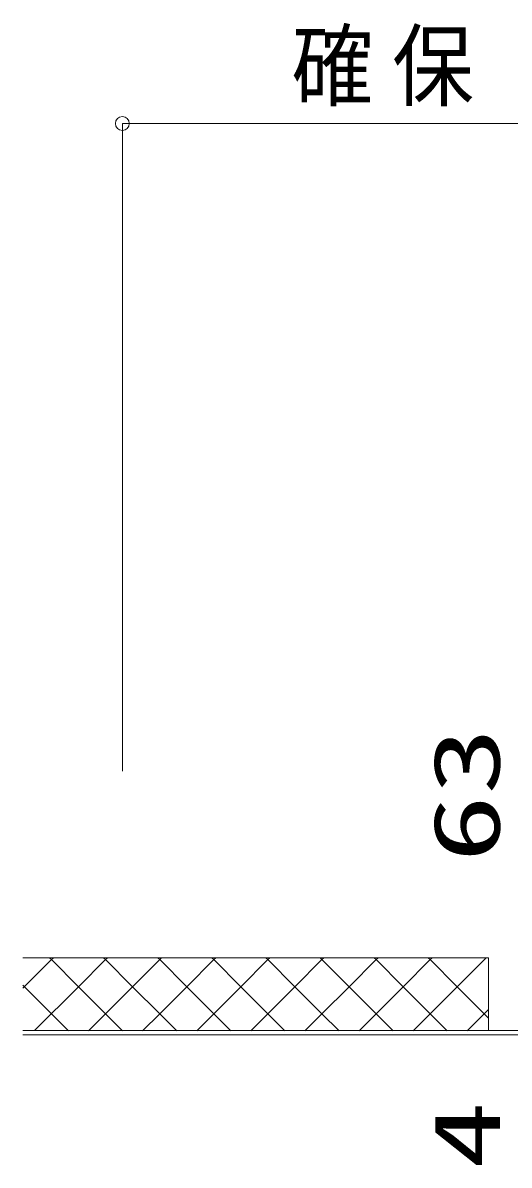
# Model space of a CAD drawing. Units: millimetres on the paper. Extents: x -305 to 305, y -152 to 152.
# Drawn here: x -112.35 to -91.23, y 31.51 to 81.16 of the extents above; entities that cross this region are included whole.
import ezdxf
from ezdxf.enums import TextEntityAlignment as Align

# ---------------------------------------------------------------- set-up
doc = ezdxf.new("R2010")
doc.units = ezdxf.units.MM
doc.layers.add('0-0_0', color=2, linetype='Continuous', lineweight=9)
doc.layers.add('0-1_VIEW0005', color=7, linetype='Continuous', lineweight=9)
doc.styles.add('ＭＳ ゴシック', font='')
doc.styles.get('ＭＳ ゴシック').set_extended_font_data('MS Gothic')

# ---------------------------------------------------------------- blocks, each defined once
blk = doc.blocks.new('DTL1016')
at = {"layer": '0-0_0'}
blk.add_line((116.8464, 132.0813), (100.2559, 132.0813), dxfattribs=at)
blk = doc.blocks.new('DTL1017')
at = {"layer": '0-0_0'}
blk.add_line((100.2559, 131.9712), (116.8464, 131.9712), dxfattribs=at)
blk = doc.blocks.new('DTL1019')
at = {"layer": '0-0_0'}
blk.add_line((100.2559, 133.9873), (112.4285, 133.9873), dxfattribs=at)
blk = doc.blocks.new('DTL1020')
at = {"layer": '0-0_0'}
blk.add_line((112.4285, 132.0813), (112.4285, 133.9873), dxfattribs=at)
blk = doc.blocks.new('DTL1725')
at = {"layer": '0-0_0'}
blk.add_line((102.4177, 132.5232), (102.8631, 132.0777), dxfattribs=at)
blk = doc.blocks.new('DTL1726')
at = {"layer": '0-0_0'}
blk.add_line((102.4177, 132.5232), (101.7107, 133.2303), dxfattribs=at)
blk = doc.blocks.new('DTL1727')
at = {"layer": '0-0_0'}
blk.add_line((100.9623, 133.9787), (100.9537, 133.9873), dxfattribs=at)
blk = doc.blocks.new('DTL1728')
at = {"layer": '0-0_0'}
blk.add_line((101.7107, 133.2303), (101.0037, 133.9374), dxfattribs=at)
blk = doc.blocks.new('DTL1729')
at = {"layer": '0-0_0'}
blk.add_line((100.9623, 133.9787), (101.0037, 133.9374), dxfattribs=at)
blk = doc.blocks.new('DTL1730')
at = {"layer": '0-0_0'}
blk.add_line((102.4177, 133.9374), (103.1247, 133.2303), dxfattribs=at)
blk = doc.blocks.new('DTL1731')
at = {"layer": '0-0_0'}
blk.add_line((103.8317, 132.5232), (104.2771, 132.0777), dxfattribs=at)
blk = doc.blocks.new('DTL1732')
at = {"layer": '0-0_0'}
blk.add_line((102.3763, 133.9787), (102.3678, 133.9873), dxfattribs=at)
blk = doc.blocks.new('DTL1733')
at = {"layer": '0-0_0'}
blk.add_line((103.8317, 132.5232), (103.1247, 133.2303), dxfattribs=at)
blk = doc.blocks.new('DTL1734')
at = {"layer": '0-0_0'}
blk.add_line((101.0036, 132.5232), (101.449, 132.0777), dxfattribs=at)
blk = doc.blocks.new('DTL1735')
at = {"layer": '0-0_0'}
blk.add_line((101.0036, 132.5232), (100.2559, 133.271), dxfattribs=at)
blk = doc.blocks.new('DTL1736')
at = {"layer": '0-0_0'}
blk.add_line((102.4177, 133.9374), (102.3763, 133.9787), dxfattribs=at)
blk = doc.blocks.new('DTL1737')
at = {"layer": '0-0_0'}
blk.add_line((103.7904, 133.9787), (103.7818, 133.9873), dxfattribs=at)
blk = doc.blocks.new('DTL1738')
at = {"layer": '0-0_0'}
blk.add_line((103.8317, 133.9374), (104.5388, 133.2303), dxfattribs=at)
blk = doc.blocks.new('DTL1739')
at = {"layer": '0-0_0'}
blk.add_line((105.2458, 132.5232), (104.5388, 133.2303), dxfattribs=at)
blk = doc.blocks.new('DTL1740')
at = {"layer": '0-0_0'}
blk.add_line((103.8317, 133.9374), (103.7904, 133.9787), dxfattribs=at)
blk = doc.blocks.new('DTL1741')
at = {"layer": '0-0_0'}
blk.add_line((105.2458, 132.5232), (105.6912, 132.0777), dxfattribs=at)
blk = doc.blocks.new('DTL1742')
at = {"layer": '0-0_0'}
blk.add_line((106.6598, 132.5232), (105.9528, 133.2303), dxfattribs=at)
blk = doc.blocks.new('DTL1743')
at = {"layer": '0-0_0'}
blk.add_line((106.6598, 132.5232), (107.1052, 132.0777), dxfattribs=at)
blk = doc.blocks.new('DTL1744')
at = {"layer": '0-0_0'}
blk.add_line((105.2458, 133.9374), (105.2044, 133.9787), dxfattribs=at)
blk = doc.blocks.new('DTL1745')
at = {"layer": '0-0_0'}
blk.add_line((105.2044, 133.9787), (105.1958, 133.9873), dxfattribs=at)
blk = doc.blocks.new('DTL1746')
at = {"layer": '0-0_0'}
blk.add_line((105.2458, 133.9374), (105.9528, 133.2303), dxfattribs=at)
blk = doc.blocks.new('DTL1747')
at = {"layer": '0-0_0'}
blk.add_line((106.6185, 133.9787), (106.6099, 133.9873), dxfattribs=at)
blk = doc.blocks.new('DTL1748')
at = {"layer": '0-0_0'}
blk.add_line((106.6598, 133.9374), (106.6185, 133.9787), dxfattribs=at)
blk = doc.blocks.new('DTL1749')
at = {"layer": '0-0_0'}
blk.add_line((106.6598, 133.9374), (107.3668, 133.2303), dxfattribs=at)
blk = doc.blocks.new('DTL1750')
at = {"layer": '0-0_0'}
blk.add_line((108.0739, 132.5232), (108.5193, 132.0777), dxfattribs=at)
blk = doc.blocks.new('DTL1751')
at = {"layer": '0-0_0'}
blk.add_line((108.0739, 132.5232), (107.3668, 133.2303), dxfattribs=at)
blk = doc.blocks.new('DTL1752')
at = {"layer": '0-0_0'}
blk.add_line((109.4879, 132.5232), (109.9333, 132.0777), dxfattribs=at)
blk = doc.blocks.new('DTL1753')
at = {"layer": '0-0_0'}
blk.add_line((108.0325, 133.9787), (108.0239, 133.9873), dxfattribs=at)
blk = doc.blocks.new('DTL1754')
at = {"layer": '0-0_0'}
blk.add_line((109.4879, 132.5232), (108.7809, 133.2303), dxfattribs=at)
blk = doc.blocks.new('DTL1755')
at = {"layer": '0-0_0'}
blk.add_line((108.0739, 133.9374), (108.7809, 133.2303), dxfattribs=at)
blk = doc.blocks.new('DTL1756')
at = {"layer": '0-0_0'}
blk.add_line((108.0739, 133.9374), (108.0325, 133.9787), dxfattribs=at)
blk = doc.blocks.new('DTL1757')
at = {"layer": '0-0_0'}
blk.add_line((109.4879, 133.9374), (109.4465, 133.9787), dxfattribs=at)
blk = doc.blocks.new('DTL1758')
at = {"layer": '0-0_0'}
blk.add_line((109.4879, 133.9374), (110.1949, 133.2303), dxfattribs=at)
blk = doc.blocks.new('DTL1759')
at = {"layer": '0-0_0'}
blk.add_line((110.9019, 132.5232), (110.1949, 133.2303), dxfattribs=at)
blk = doc.blocks.new('DTL1760')
at = {"layer": '0-0_0'}
blk.add_line((110.9019, 132.5232), (111.3473, 132.0777), dxfattribs=at)
blk = doc.blocks.new('DTL1761')
at = {"layer": '0-0_0'}
blk.add_line((109.4465, 133.9787), (109.438, 133.9873), dxfattribs=at)
blk = doc.blocks.new('DTL1762')
at = {"layer": '0-0_0'}
blk.add_line((110.8606, 133.9787), (110.852, 133.9873), dxfattribs=at)
blk = doc.blocks.new('DTL1763')
at = {"layer": '0-0_0'}
blk.add_line((112.4285, 132.4106), (112.316, 132.5232), dxfattribs=at)
blk = doc.blocks.new('DTL1764')
at = {"layer": '0-0_0'}
blk.add_line((112.316, 132.5232), (111.609, 133.2303), dxfattribs=at)
blk = doc.blocks.new('DTL1765')
at = {"layer": '0-0_0'}
blk.add_line((110.9019, 133.9374), (111.609, 133.2303), dxfattribs=at)
blk = doc.blocks.new('DTL1766')
at = {"layer": '0-0_0'}
blk.add_line((110.9019, 133.9374), (110.8606, 133.9787), dxfattribs=at)
blk = doc.blocks.new('DTL1767')
at = {"layer": '0-0_0'}
blk.add_line((103.8731, 133.9787), (103.8817, 133.9873), dxfattribs=at)
blk = doc.blocks.new('DTL1768')
at = {"layer": '0-0_0'}
blk.add_line((103.8317, 133.9374), (103.1247, 133.2303), dxfattribs=at)
blk = doc.blocks.new('DTL1769')
at = {"layer": '0-0_0'}
blk.add_line((103.1247, 133.2303), (102.4177, 132.5232), dxfattribs=at)
blk = doc.blocks.new('DTL1770')
at = {"layer": '0-0_0'}
blk.add_line((102.4177, 132.5232), (101.9723, 132.0777), dxfattribs=at)
blk = doc.blocks.new('DTL1771')
at = {"layer": '0-0_0'}
blk.add_line((103.8731, 133.9787), (103.8317, 133.9374), dxfattribs=at)
blk = doc.blocks.new('DTL1772')
at = {"layer": '0-0_0'}
blk.add_line((105.2871, 133.9787), (105.2458, 133.9374), dxfattribs=at)
blk = doc.blocks.new('DTL1773')
at = {"layer": '0-0_0'}
blk.add_line((105.2458, 133.9374), (104.5388, 133.2303), dxfattribs=at)
blk = doc.blocks.new('DTL1774')
at = {"layer": '0-0_0'}
blk.add_line((104.5388, 133.2303), (103.8317, 132.5232), dxfattribs=at)
blk = doc.blocks.new('DTL1775')
at = {"layer": '0-0_0'}
blk.add_line((103.8317, 132.5232), (103.3863, 132.0777), dxfattribs=at)
blk = doc.blocks.new('DTL1776')
at = {"layer": '0-0_0'}
blk.add_line((105.2871, 133.9787), (105.2957, 133.9873), dxfattribs=at)
blk = doc.blocks.new('DTL1777')
at = {"layer": '0-0_0'}
blk.add_line((106.7012, 133.9787), (106.7098, 133.9873), dxfattribs=at)
blk = doc.blocks.new('DTL1778')
at = {"layer": '0-0_0'}
blk.add_line((106.7012, 133.9787), (106.6598, 133.9374), dxfattribs=at)
blk = doc.blocks.new('DTL1779')
at = {"layer": '0-0_0'}
blk.add_line((106.6598, 133.9374), (105.9528, 133.2303), dxfattribs=at)
blk = doc.blocks.new('DTL1780')
at = {"layer": '0-0_0'}
blk.add_line((105.9528, 133.2303), (105.2458, 132.5232), dxfattribs=at)
blk = doc.blocks.new('DTL1781')
at = {"layer": '0-0_0'}
blk.add_line((105.2458, 132.5232), (104.8004, 132.0777), dxfattribs=at)
blk = doc.blocks.new('DTL1782')
at = {"layer": '0-0_0'}
blk.add_line((101.045, 133.9787), (101.0037, 133.9374), dxfattribs=at)
blk = doc.blocks.new('DTL1783')
at = {"layer": '0-0_0'}
blk.add_line((101.045, 133.9787), (101.0536, 133.9873), dxfattribs=at)
blk = doc.blocks.new('DTL1784')
at = {"layer": '0-0_0'}
blk.add_line((101.0037, 133.9374), (100.2559, 133.1896), dxfattribs=at)
blk = doc.blocks.new('DTL1785')
at = {"layer": '0-0_0'}
blk.add_line((101.7107, 133.2303), (100.5618, 132.0813), dxfattribs=at)
blk = doc.blocks.new('DTL1786')
at = {"layer": '0-0_0'}
blk.add_line((102.4177, 133.9374), (101.7107, 133.2303), dxfattribs=at)
blk = doc.blocks.new('DTL1787')
at = {"layer": '0-0_0'}
blk.add_line((102.4591, 133.9787), (102.4676, 133.9873), dxfattribs=at)
blk = doc.blocks.new('DTL1788')
at = {"layer": '0-0_0'}
blk.add_line((102.4591, 133.9787), (102.4177, 133.9374), dxfattribs=at)
blk = doc.blocks.new('DTL1789')
at = {"layer": '0-0_0'}
blk.add_line((108.1152, 133.9787), (108.0739, 133.9374), dxfattribs=at)
blk = doc.blocks.new('DTL1790')
at = {"layer": '0-0_0'}
blk.add_line((108.1152, 133.9787), (108.1238, 133.9873), dxfattribs=at)
blk = doc.blocks.new('DTL1791')
at = {"layer": '0-0_0'}
blk.add_line((108.0739, 133.9374), (107.3668, 133.2303), dxfattribs=at)
blk = doc.blocks.new('DTL1792')
at = {"layer": '0-0_0'}
blk.add_line((107.3668, 133.2303), (106.6598, 132.5232), dxfattribs=at)
blk = doc.blocks.new('DTL1793')
at = {"layer": '0-0_0'}
blk.add_line((106.6598, 132.5232), (106.2144, 132.0777), dxfattribs=at)
blk = doc.blocks.new('DTL1794')
at = {"layer": '0-0_0'}
blk.add_line((109.4879, 133.9374), (108.7809, 133.2303), dxfattribs=at)
blk = doc.blocks.new('DTL1795')
at = {"layer": '0-0_0'}
blk.add_line((109.5293, 133.9787), (109.4879, 133.9374), dxfattribs=at)
blk = doc.blocks.new('DTL1796')
at = {"layer": '0-0_0'}
blk.add_line((108.7809, 133.2303), (108.0739, 132.5232), dxfattribs=at)
blk = doc.blocks.new('DTL1797')
at = {"layer": '0-0_0'}
blk.add_line((108.0739, 132.5232), (107.6285, 132.0777), dxfattribs=at)
blk = doc.blocks.new('DTL1798')
at = {"layer": '0-0_0'}
blk.add_line((109.5293, 133.9787), (109.5378, 133.9873), dxfattribs=at)
blk = doc.blocks.new('DTL1799')
at = {"layer": '0-0_0'}
blk.add_line((110.1949, 133.2303), (109.4879, 132.5232), dxfattribs=at)
blk = doc.blocks.new('DTL1800')
at = {"layer": '0-0_0'}
blk.add_line((110.9019, 133.9374), (110.1949, 133.2303), dxfattribs=at)
blk = doc.blocks.new('DTL1801')
at = {"layer": '0-0_0'}
blk.add_line((110.9433, 133.9787), (110.9519, 133.9873), dxfattribs=at)
blk = doc.blocks.new('DTL1802')
at = {"layer": '0-0_0'}
blk.add_line((110.9433, 133.9787), (110.9019, 133.9374), dxfattribs=at)
blk = doc.blocks.new('DTL1803')
at = {"layer": '0-0_0'}
blk.add_line((109.4879, 132.5232), (109.0425, 132.0777), dxfattribs=at)
blk = doc.blocks.new('DTL1804')
at = {"layer": '0-0_0'}
blk.add_line((110.9019, 132.5232), (110.4566, 132.0777), dxfattribs=at)
blk = doc.blocks.new('DTL1805')
at = {"layer": '0-0_0'}
blk.add_line((111.609, 133.2303), (110.9019, 132.5232), dxfattribs=at)
blk = doc.blocks.new('DTL1806')
at = {"layer": '0-0_0'}
blk.add_line((112.3573, 133.9787), (111.609, 133.2303), dxfattribs=at)
blk = doc.blocks.new('DTL1807')
at = {"layer": '0-0_0'}
blk.add_line((112.316, 132.5232), (111.8706, 132.0777), dxfattribs=at)
blk = doc.blocks.new('DTL1808')
at = {"layer": '0-0_0'}
blk.add_line((112.4285, 132.6357), (112.316, 132.5232), dxfattribs=at)
blk = doc.blocks.new('_ORIGIN')
at = {"layer": '0-0_0', "color": 7}
blk.add_line((0, 0), (-1, 0), dxfattribs=at)
blk.add_circle((0, 0), 0.5, dxfattribs=at)

msp = doc.modelspace()

# ---------------------------------------------------------------- linework, layer by layer
at = {"layer": '0-1_VIEW0005'}
for p, q in [((-108.031, 48.63), (-108.031, 76.785)), ((-85.229, 76.785), (-107.431, 76.785))]:
    msp.add_line(p, q, dxfattribs=at)

# ---------------------------------------------------------------- block references
at = {"layer": '0-1_VIEW0005', "xscale": 0.6, "yscale": 0.6, "rotation": 180}
msp.add_blockref('_ORIGIN', (-108.031, 76.785), dxfattribs=at)
at = {"layer": '0-1_VIEW0005', "xscale": 1.66205, "yscale": 1.66205}
for name in ['DTL1019', 'DTL1784', 'DTL1727', 'DTL1729', 'DTL1782', 'DTL1728', 'DTL1783', 'DTL1786', 'DTL1732', 'DTL1736', 'DTL1788', 'DTL1730', 'DTL1787', 'DTL1768', 'DTL1737', 'DTL1740', 'DTL1771', 'DTL1738', 'DTL1767', 'DTL1773', 'DTL1745', 'DTL1744', 'DTL1772', 'DTL1746', 'DTL1776', 'DTL1779', 'DTL1747', 'DTL1748', 'DTL1778', 'DTL1749', 'DTL1777', 'DTL1791', 'DTL1753', 'DTL1756', 'DTL1789', 'DTL1755', 'DTL1790', 'DTL1794', 'DTL1761', 'DTL1757', 'DTL1795', 'DTL1758', 'DTL1798', 'DTL1800', 'DTL1762', 'DTL1766', 'DTL1802', 'DTL1765', 'DTL1801', 'DTL1806', 'DTL1020', 'DTL1735', 'DTL1785', 'DTL1726', 'DTL1769', 'DTL1733', 'DTL1774', 'DTL1739', 'DTL1780', 'DTL1742', 'DTL1792', 'DTL1751', 'DTL1796', 'DTL1754', 'DTL1799', 'DTL1759', 'DTL1805', 'DTL1764', 'DTL1808', 'DTL1734', 'DTL1770', 'DTL1725', 'DTL1775', 'DTL1731', 'DTL1781', 'DTL1741', 'DTL1793', 'DTL1743', 'DTL1797', 'DTL1750', 'DTL1803', 'DTL1752', 'DTL1804', 'DTL1760', 'DTL1807', 'DTL1763', 'DTL1016', 'DTL1017']:
    msp.add_blockref(name, (-278.983, -182.17), dxfattribs=at)

# ---------------------------------------------------------------- texts
at = {"layer": '0-1_VIEW0005', "style": 'ＭＳ ゴシック', "width": 0.9}
for s, p in [('確', (-100.674, 76.98)), ('保', (-96.312, 76.98))]:
    msp.add_text(s, height=2.889, dxfattribs=at).set_placement(p, align=Align.BOTTOM_LEFT)
at = {"layer": '0-1_VIEW0005', "style": 'ＭＳ ゴシック', "width": 1.5}
for s, p in [('63', (-90.774, 44.656)), ('4', (-90.76, 31.332))]:
    msp.add_text(s, height=2.889, rotation=90, dxfattribs=at).set_placement(p, align=Align.BOTTOM_LEFT)

doc.saveas('drawing.dxf')
